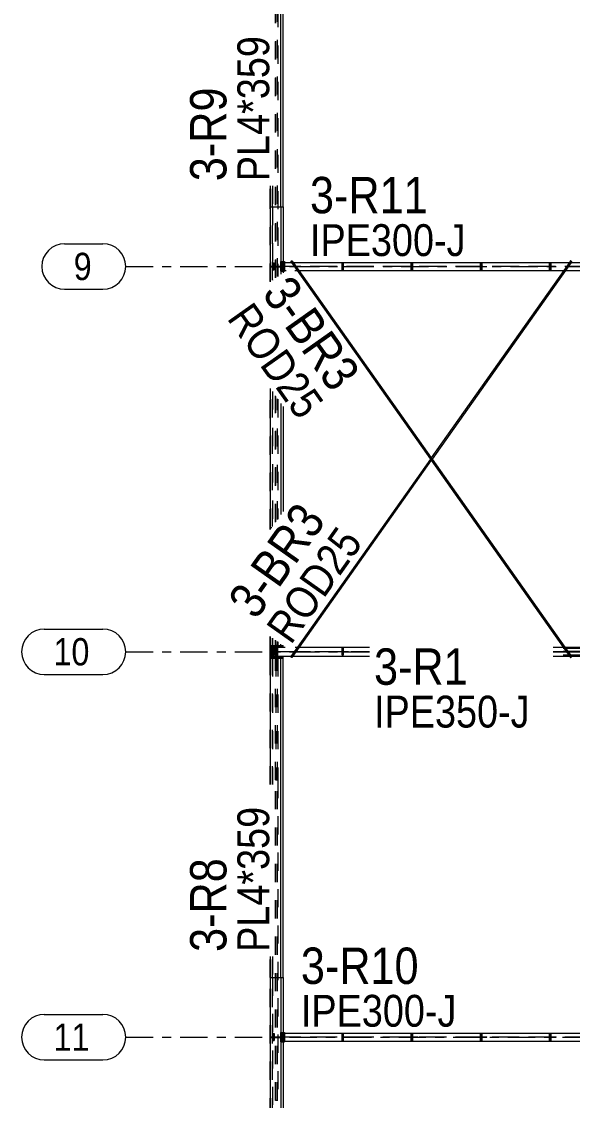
# Model space of a CAD drawing. Header units: millimetres. Extents: x -183 to 639, y -32 to 542.
# Drawn here: x -62.6 to -2.1, y 35.8 to 154.4 of the extents above; entities that cross this region are included whole.
import ezdxf

# ---------------------------------------------------------------- set-up
doc = ezdxf.new("R2010")
doc.units = ezdxf.units.MM
for name, pattern in [('XKITLINE00', [0]), ('XKITLINE02', [4, 2, -2]), ('XKITLINE03', [6, 3, -1, 1, -1])]:
    doc.linetypes.add(name, pattern=pattern)
for name, color, linetype, lineweight in [('Part', 2, 'Continuous', 0), ('PartMark', 7, 'Continuous', 0), ('S-grid', 1, 'Continuous', 0)]:
    doc.layers.add(name, color=color, linetype=linetype, lineweight=lineweight)
doc.styles.add('ARIAL', font='ARIAL.TTF')

# ---------------------------------------------------------------- blocks, each defined once
blk = doc.blocks.new('*A69')
at = {"layer": 'S-grid', "color": 1, "linetype": 'XKITLINE03', "lineweight": 0}
for p, q in [((-51.18, 127.5), (-32.92, 127.5)), ((-32.92, 127.5), (-32.9, 127.5)), ((-32.9, 127.5), (84.79, 127.5))]:
    blk.add_line(p, q, dxfattribs=at)
at = {"layer": 'S-grid', "color": 3, "style": 'ARIAL', "width": 0.85}
blk.add_text('9', height=3, dxfattribs=at).set_placement((-56.9, 126))
blk = doc.blocks.new('*A70')
at = {"layer": 'S-grid', "color": 1, "linetype": 'XKITLINE03', "lineweight": 0}
for p, q in [((-51.18, 85.15), (-32.92, 85.15)), ((-32.92, 85.15), (-32.9, 85.15)), ((-32.9, 85.15), (-24.39, 85.15)), ((-4.19, 85.15), (84.79, 85.15))]:
    blk.add_line(p, q, dxfattribs=at)
at = {"layer": 'S-grid', "color": 3, "style": 'ARIAL', "width": 0.85}
blk.add_text('10', height=3, dxfattribs=at).set_placement((-59.13, 83.65))
blk = doc.blocks.new('*A71')
at = {"layer": 'S-grid', "color": 1, "linetype": 'XKITLINE03', "lineweight": 0}
blk.add_line((-51.18, 42.79), (84.79, 42.79), dxfattribs=at)
at = {"layer": 'S-grid', "color": 3, "style": 'ARIAL', "width": 0.85}
blk.add_text('11', height=3, dxfattribs=at).set_placement((-59.13, 41.29))
blk = doc.blocks.new('*A73')
at = {"layer": 'Part', "color": 2, "linetype": 'XKITLINE00', "lineweight": 0}
for p, q in [((-33.01, 128.05), (-32.98, 128.08)), ((-32.98, 128.08), (-32.95, 128.1)), ((-32.95, 128.1), (-32.92, 128.11)), ((-32.92, 128.11), (-32.91, 128.12)), ((-32.91, 128.12), (-32.79, 127.94)), ((-33.03, 128.04), (-33.01, 128.05)), ((-33.03, 128.03), (-33.03, 128.04)), ((-33.03, 128.03), (-32.97, 127.94)), ((-32.34, 127.06), (-17.69, 106.32)), ((-32.16, 127.06), (-17.6, 106.45)), ((-17.6, 106.2), (-3.09, 85.66)), ((-17.51, 106.32), (-2.91, 85.66)), ((-2.36, 84.63), (-2.29, 84.53)), ((-2.28, 84.53), (-2.29, 84.53)), ((-2.29, 84.53), (-2.27, 84.53)), ((-2.26, 84.55), (-2.28, 84.53)), ((-2.27, 84.53), (-2.25, 84.55)), ((-2.23, 84.57), (-2.26, 84.55)), ((-2.25, 84.55), (-2.22, 84.57)), ((-2.2, 84.59), (-2.23, 84.57)), ((-2.22, 84.57), (-2.19, 84.59)), ((-2.18, 84.61), (-2.2, 84.59)), ((-2.19, 84.59), (-2.17, 84.61)), ((-2.18, 84.63), (-2.17, 84.61)), ((-2.17, 84.61), (-2.18, 84.61)), ((-2.17, 84.61), (-2.17, 84.61))]:
    blk.add_line(p, q, dxfattribs=at)
at = {"layer": 'Part', "color": 7, "linetype": 'XKITLINE02', "lineweight": 0}
for p, q in [((-32.96, 128.08), (-33, 128.05)), ((-32.94, 128.1), (-32.96, 128.08)), ((-32.92, 128.11), (-32.94, 128.1)), ((-32.91, 128.12), (-32.92, 128.11)), ((-33.02, 128.04), (-33.03, 128.03)), ((-33, 128.05), (-33.02, 128.04)), ((-32.97, 127.94), (-32.34, 127.06)), ((-32.79, 127.94), (-32.16, 127.06)), ((-17.69, 106.32), (-17.6, 106.2)), ((-17.6, 106.45), (-17.51, 106.32)), ((-3.09, 85.66), (-2.36, 84.63)), ((-2.91, 85.66), (-2.18, 84.63))]:
    blk.add_line(p, q, dxfattribs=at)
blk = doc.blocks.new('*A74')
at = {"layer": 'Part', "color": 2, "linetype": 'XKITLINE00', "lineweight": 0}
for p, q in [((-2.29, 128.12), (-2.41, 127.94)), ((-2.27, 128.11), (-2.29, 128.12)), ((-2.29, 128.12), (-2.28, 128.11)), ((-2.28, 128.11), (-2.26, 128.1)), ((-2.25, 128.1), (-2.27, 128.11)), ((-2.26, 128.1), (-2.23, 128.08)), ((-2.22, 128.08), (-2.25, 128.1)), ((-2.23, 128.08), (-2.2, 128.05)), ((-2.19, 128.05), (-2.22, 128.08)), ((-3.03, 127.06), (-17.6, 106.45)), ((-2.85, 127.06), (-17.51, 106.32)), ((-2.17, 128.03), (-2.23, 127.94)), ((-2.2, 128.05), (-2.18, 128.04)), ((-2.17, 128.04), (-2.19, 128.05)), ((-2.18, 128.04), (-2.17, 128.03)), ((-2.17, 128.03), (-2.17, 128.04)), ((-17.69, 106.32), (-32.29, 85.66)), ((-17.6, 106.2), (-32.11, 85.66)), ((-33.02, 84.63), (-33.03, 84.61)), ((-33.01, 84.59), (-33.03, 84.61)), ((-33.03, 84.61), (-33.03, 84.61)), ((-32.98, 84.57), (-33.01, 84.59)), ((-32.95, 84.55), (-32.98, 84.57)), ((-32.92, 84.53), (-32.95, 84.55)), ((-32.91, 84.53), (-32.92, 84.53)), ((-32.84, 84.63), (-32.91, 84.53))]:
    blk.add_line(p, q, dxfattribs=at)
at = {"layer": 'Part', "color": 7, "linetype": 'XKITLINE02', "lineweight": 0}
for p, q in [((-2.41, 127.94), (-3.03, 127.06)), ((-2.23, 127.94), (-2.85, 127.06)), ((-17.6, 106.45), (-17.69, 106.32)), ((-17.51, 106.32), (-17.6, 106.2)), ((-32.29, 85.66), (-33.02, 84.63)), ((-32.11, 85.66), (-32.84, 84.63)), ((-33.03, 84.61), (-33.02, 84.61)), ((-33.02, 84.61), (-33, 84.59)), ((-33, 84.59), (-32.96, 84.57)), ((-32.96, 84.57), (-32.94, 84.55)), ((-32.94, 84.55), (-32.92, 84.53)), ((-32.92, 84.53), (-32.91, 84.53))]:
    blk.add_line(p, q, dxfattribs=at)
blk = doc.blocks.new('*A75')
at = {"layer": 'Part', "color": 2, "linetype": 'XKITLINE00', "lineweight": 0}
for p, q in [((-35.29, 134.04), (-34.12, 134.04)), ((-35.29, 134.04), (-35.29, 125.82)), ((-34.12, 134.04), (-34.12, 128.03)), ((-34.12, 134.04), (-34.12, 128.03)), ((-34.12, 126.97), (-34.12, 126.65)), ((-34.12, 126.97), (-34.12, 126.65)), ((-35.29, 114.08), (-35.29, 98.81)), ((-34.12, 112.42), (-34.12, 100.23)), ((-34.12, 112.41), (-34.12, 100.23)), ((-35.29, 98.81), (-35.12, 98.81))]:
    blk.add_line(p, q, dxfattribs=at)
at = {"layer": 'Part', "color": 7, "linetype": 'XKITLINE02', "lineweight": 0}
for p, q in [((-35.29, 134.04), (-35.29, 134.04)), ((-35.29, 125.83), (-35.29, 134.04)), ((-34.12, 128.03), (-34.12, 126.97)), ((-34.12, 128.03), (-34.12, 126.97)), ((-35.29, 98.81), (-35.29, 114.07)), ((-35.29, 98.81), (-35.29, 98.81))]:
    blk.add_line(p, q, dxfattribs=at)
blk = doc.blocks.new('*A76')
at = {"layer": 'Part', "color": 7, "linetype": 'XKITLINE02', "lineweight": 0}
for p, q in [((-35.06, 134.04), (-35.06, 134.04)), ((-35.06, 134.04), (-34.12, 134.04)), ((-35.06, 125.99), (-35.06, 134.04)), ((-35.06, 134.04), (-35.06, 125.98)), ((-33.89, 134.04), (-33.89, 134.04)), ((-33.89, 128.03), (-33.89, 126.97)), ((-33.89, 128.03), (-33.89, 126.97)), ((-35.06, 113.76), (-35.06, 98.89)), ((-35.06, 98.9), (-35.06, 113.75))]:
    blk.add_line(p, q, dxfattribs=at)
at = {"layer": 'Part', "color": 2, "linetype": 'XKITLINE00', "lineweight": 0}
for p, q in [((-34.12, 134.04), (-33.89, 134.04)), ((-33.89, 134.04), (-33.89, 128.03)), ((-33.89, 134.04), (-33.89, 128.03)), ((-33.89, 126.97), (-33.89, 126.81)), ((-33.89, 126.97), (-33.89, 126.81)), ((-33.89, 112.1), (-33.89, 100.55)), ((-33.89, 112.09), (-33.89, 100.55))]:
    blk.add_line(p, q, dxfattribs=at)
blk = doc.blocks.new('*A77')
at = {"layer": 'Part', "color": 7, "linetype": 'XKITLINE02', "lineweight": 0}
for p, q in [((-34.71, 99.39), (-34.71, 113.26)), ((-34.69, 99.42), (-34.69, 113.22)), ((-34.49, 99.7), (-34.49, 112.94)), ((-34.47, 112.91), (-34.47, 99.74)), ((-34.71, 85.85), (-34.71, 86.41)), ((-34.47, 85.85), (-34.71, 85.85)), ((-34.69, 85.85), (-34.69, 86.4)), ((-34.49, 85.85), (-34.49, 86.26)), ((-34.47, 86.24), (-34.47, 85.85))]:
    blk.add_line(p, q, dxfattribs=at)
blk = doc.blocks.new('*A133')
at = {"layer": 'S-grid', "color": 1, "linetype": 'XKITLINE00', "lineweight": 0}
for p, q in [((-60.13, 45.29), (-53.68, 45.29)), ((-60.13, 40.29), (-53.68, 40.29))]:
    blk.add_line(p, q, dxfattribs=at)
for centre, start, end in [((-60.13, 42.79), 90, 270), ((-53.68, 42.79), 270, 90)]:
    blk.add_arc(centre, 2.5, start, end, dxfattribs=at)
blk = doc.blocks.new('*A134')
at = {"layer": 'Part', "color": 2, "linetype": 'XKITLINE00', "lineweight": 0}
for p, q in [((-35.29, 49.34), (-34.12, 49.34)), ((-35.29, 49.34), (-35.29, 14.1)), ((-34.12, 49.34), (-34.12, 43.32)), ((-34.12, 49.34), (-34.12, 43.32)), ((-34.12, 42.26), (-34.12, 14.1)), ((-34.12, 42.26), (-34.12, 14.1)), ((-35.29, 14.1), (-34.12, 14.1))]:
    blk.add_line(p, q, dxfattribs=at)
at = {"layer": 'Part', "color": 7, "linetype": 'XKITLINE02', "lineweight": 0}
for p, q in [((-35.29, 49.34), (-35.29, 49.34)), ((-35.29, 14.1), (-35.29, 49.34)), ((-34.12, 43.32), (-34.12, 42.26)), ((-34.12, 43.32), (-34.12, 42.26)), ((-35.29, 14.1), (-35.29, 14.1))]:
    blk.add_line(p, q, dxfattribs=at)
blk = doc.blocks.new('*A135')
at = {"layer": 'Part', "color": 7, "linetype": 'XKITLINE02', "lineweight": 0}
for p, q in [((-35.06, 49.34), (-35.06, 49.34)), ((-35.06, 49.34), (-34.12, 49.34)), ((-35.06, 14.1), (-35.06, 49.34)), ((-35.06, 49.34), (-35.06, 14.1)), ((-33.89, 49.34), (-33.89, 49.34)), ((-33.89, 43.32), (-33.89, 42.26)), ((-33.89, 43.32), (-33.89, 42.26)), ((-35.06, 14.1), (-35.06, 14.1)), ((-35.06, 14.1), (-34.12, 14.1)), ((-33.89, 14.1), (-33.89, 14.1))]:
    blk.add_line(p, q, dxfattribs=at)
at = {"layer": 'Part', "color": 2, "linetype": 'XKITLINE00', "lineweight": 0}
for p, q in [((-34.12, 49.34), (-33.89, 49.34)), ((-33.89, 49.34), (-33.89, 43.32)), ((-33.89, 49.34), (-33.89, 43.32)), ((-33.89, 42.26), (-33.89, 14.1)), ((-33.89, 42.26), (-33.89, 14.1)), ((-34.12, 14.1), (-33.89, 14.1))]:
    blk.add_line(p, q, dxfattribs=at)
blk = doc.blocks.new('*A136')
at = {"layer": 'Part', "color": 7, "linetype": 'XKITLINE02', "lineweight": 0}
for p, q in [((-34.71, 71.07), (-34.47, 71.07)), ((-34.71, 35.84), (-34.71, 71.07)), ((-34.69, 35.84), (-34.69, 71.07)), ((-34.49, 35.84), (-34.49, 71.07)), ((-34.47, 71.07), (-34.47, 35.84)), ((-34.47, 35.84), (-34.71, 35.84))]:
    blk.add_line(p, q, dxfattribs=at)
blk = doc.blocks.new('*A234')
at = {"layer": 'Part', "color": 2, "linetype": 'XKITLINE00', "lineweight": 0}
for p, q in [((-33.93, 42.35), (-33.93, 43.24)), ((-33.93, 43.24), (-0.92, 43.24)), ((-33.93, 42.35), (-0.92, 42.35))]:
    blk.add_line(p, q, dxfattribs=at)
at = {"layer": 'Part', "color": 7, "linetype": 'XKITLINE02', "lineweight": 0}
for p, q in [((-33.93, 43.24), (-33.93, 43.24)), ((-33.93, 43.24), (-33.93, 42.81)), ((-33.93, 42.81), (-0.92, 42.81)), ((-0.92, 42.78), (-33.93, 42.78)), ((-33.93, 42.78), (-33.93, 42.35)), ((-33.75, 43.24), (-33.75, 42.35)), ((-33.75, 42.81), (-33.75, 43.24)), ((-33.75, 43.24), (-33.75, 43.24)), ((-33.75, 42.35), (-33.75, 42.78)), ((-0.92, 42.35), (-0.92, 43.24)), ((-33.93, 42.35), (-33.93, 42.35)), ((-33.75, 42.35), (-33.75, 42.35))]:
    blk.add_line(p, q, dxfattribs=at)
blk = doc.blocks.new('*A238')
at = {"layer": 'Part', "color": 2, "linetype": 'XKITLINE00', "lineweight": 0}
for p, q in [((-19.81, 42.41), (-19.81, 43.18)), ((-19.81, 43.18), (-19.67, 43.18)), ((-19.78, 42.41), (-19.78, 43.18)), ((-19.67, 43.18), (-19.67, 42.81)), ((-19.67, 42.78), (-19.67, 42.41)), ((-19.81, 42.41), (-19.67, 42.41))]:
    blk.add_line(p, q, dxfattribs=at)
at = {"layer": 'Part', "color": 7, "linetype": 'XKITLINE02', "lineweight": 0}
for p, q in [((-19.7, 42.41), (-19.7, 43.18)), ((-19.67, 42.81), (-19.67, 42.78))]:
    blk.add_line(p, q, dxfattribs=at)
blk = doc.blocks.new('*A239')
at = {"layer": 'Part', "color": 2, "linetype": 'XKITLINE00', "lineweight": 0}
for p, q in [((-19.73, 42.78), (-19.73, 42.81)), ((-19.73, 42.81), (-19.08, 42.81)), ((-19.73, 42.78), (-19.08, 42.78)), ((-19.08, 42.78), (-19.08, 42.81))]:
    blk.add_line(p, q, dxfattribs=at)
at = {"layer": 'Part', "color": 7, "linetype": 'XKITLINE02', "lineweight": 0}
blk.add_line((-19.67, 42.78), (-19.67, 42.81), dxfattribs=at)
blk = doc.blocks.new('*A242')
at = {"layer": 'Part', "color": 2, "linetype": 'XKITLINE00', "lineweight": 0}
for p, q in [((-4.6, 42.41), (-4.6, 43.18)), ((-4.6, 43.18), (-4.46, 43.18)), ((-4.57, 42.41), (-4.57, 43.18)), ((-4.46, 43.18), (-4.46, 42.81)), ((-4.46, 42.78), (-4.46, 42.41)), ((-4.6, 42.41), (-4.46, 42.41))]:
    blk.add_line(p, q, dxfattribs=at)
at = {"layer": 'Part', "color": 7, "linetype": 'XKITLINE02', "lineweight": 0}
for p, q in [((-4.49, 42.41), (-4.49, 43.18)), ((-4.46, 42.81), (-4.46, 42.78))]:
    blk.add_line(p, q, dxfattribs=at)
blk = doc.blocks.new('*A243')
at = {"layer": 'Part', "color": 2, "linetype": 'XKITLINE00', "lineweight": 0}
for p, q in [((-4.52, 42.78), (-4.52, 42.81)), ((-4.52, 42.81), (-3.87, 42.81)), ((-4.52, 42.78), (-3.87, 42.78)), ((-3.87, 42.78), (-3.87, 42.81))]:
    blk.add_line(p, q, dxfattribs=at)
at = {"layer": 'Part', "color": 7, "linetype": 'XKITLINE02', "lineweight": 0}
blk.add_line((-4.46, 42.78), (-4.46, 42.81), dxfattribs=at)
blk = doc.blocks.new('*A244')
at = {"layer": 'Part', "color": 2, "linetype": 'XKITLINE00', "lineweight": 0}
for p, q in [((-12.2, 42.41), (-12.2, 43.18)), ((-12.2, 43.18), (-12.06, 43.18)), ((-12.17, 42.41), (-12.17, 43.18)), ((-12.06, 43.18), (-12.06, 42.81)), ((-12.06, 42.78), (-12.06, 42.41)), ((-12.2, 42.41), (-12.06, 42.41))]:
    blk.add_line(p, q, dxfattribs=at)
at = {"layer": 'Part', "color": 7, "linetype": 'XKITLINE02', "lineweight": 0}
for p, q in [((-12.09, 42.41), (-12.09, 43.18)), ((-12.06, 42.81), (-12.06, 42.78))]:
    blk.add_line(p, q, dxfattribs=at)
blk = doc.blocks.new('*A245')
at = {"layer": 'Part', "color": 2, "linetype": 'XKITLINE00', "lineweight": 0}
for p, q in [((-12.12, 42.78), (-12.12, 42.81)), ((-12.12, 42.81), (-11.48, 42.81)), ((-12.12, 42.78), (-11.48, 42.78)), ((-11.48, 42.78), (-11.48, 42.81))]:
    blk.add_line(p, q, dxfattribs=at)
at = {"layer": 'Part', "color": 7, "linetype": 'XKITLINE02', "lineweight": 0}
blk.add_line((-12.06, 42.78), (-12.06, 42.81), dxfattribs=at)
blk = doc.blocks.new('*A246')
at = {"layer": 'Part', "color": 2, "linetype": 'XKITLINE00', "lineweight": 0}
for p, q in [((-35.29, 84.63), (-35.29, 85.66)), ((-35.29, 85.66), (-33.65, 85.66)), ((-32.54, 85.66), (-24.39, 85.66)), ((-4.19, 85.66), (-1.13, 85.66)), ((-24.39, 84.63), (-35.29, 84.63)), ((-1.13, 84.63), (-4.19, 84.63))]:
    blk.add_line(p, q, dxfattribs=at)
at = {"layer": 'Part', "color": 7, "linetype": 'XKITLINE02', "lineweight": 0}
for p, q in [((-35.28, 85.66), (-35.28, 85.17)), ((-35.08, 85.17), (-35.08, 85.66)), ((-35.07, 84.63), (-35.07, 85.66)), ((-1.13, 84.63), (-1.13, 85.66)), ((-35.28, 85.17), (-32.95, 85.17)), ((-24.39, 85.13), (-35.28, 85.13)), ((-35.28, 85.13), (-35.28, 84.63)), ((-35.08, 84.63), (-35.08, 85.13)), ((-32.89, 85.17), (-24.39, 85.17)), ((-4.19, 85.17), (-1.13, 85.17)), ((-1.13, 85.13), (-4.19, 85.13))]:
    blk.add_line(p, q, dxfattribs=at)
blk = doc.blocks.new('*A247')
at = {"layer": 'Part', "color": 7, "linetype": 'XKITLINE02', "lineweight": 0}
for p, q in [((-1.11, 85.51), (-4.19, 85.51)), ((-1.11, 85.51), (-1.11, 84.78)), ((-1.11, 85.17), (-4.19, 85.17)), ((-4.19, 85.13), (-1.11, 85.13)), ((-1.11, 84.78), (-4.19, 84.78))]:
    blk.add_line(p, q, dxfattribs=at)
blk = doc.blocks.new('*A248')
at = {"layer": 'Part', "color": 2, "linetype": 'XKITLINE00', "lineweight": 0}
for p, q in [((-35.29, 84.44), (-34.12, 84.44)), ((-35.29, 84.44), (-35.29, 70.57)), ((-34.12, 49.34), (-34.12, 84.44)), ((-34.12, 49.34), (-34.12, 84.44)), ((-35.29, 51.66), (-35.29, 49.34)), ((-35.29, 49.34), (-34.12, 49.34))]:
    blk.add_line(p, q, dxfattribs=at)
at = {"layer": 'Part', "color": 7, "linetype": 'XKITLINE02', "lineweight": 0}
for p, q in [((-35.29, 84.44), (-35.29, 84.44)), ((-35.29, 70.57), (-35.29, 84.44)), ((-35.29, 49.34), (-35.29, 51.66)), ((-35.29, 49.34), (-35.29, 49.34))]:
    blk.add_line(p, q, dxfattribs=at)
blk = doc.blocks.new('*A249')
at = {"layer": 'Part', "color": 7, "linetype": 'XKITLINE02', "lineweight": 0}
for p, q in [((-35.06, 84.44), (-35.06, 84.44)), ((-35.06, 70.57), (-35.06, 84.44)), ((-35.06, 84.44), (-35.06, 70.57)), ((-35.06, 84.44), (-33.89, 84.44)), ((-35.06, 49.34), (-35.06, 51.66)), ((-35.06, 51.66), (-35.06, 49.34)), ((-35.06, 49.34), (-35.06, 49.34)), ((-35.06, 49.34), (-34.12, 49.34)), ((-33.89, 49.34), (-33.89, 49.34))]:
    blk.add_line(p, q, dxfattribs=at)
at = {"layer": 'Part', "color": 2, "linetype": 'XKITLINE00', "lineweight": 0}
for p, q in [((-33.89, 84.44), (-33.89, 84.44)), ((-33.89, 49.34), (-33.89, 84.44)), ((-33.89, 49.34), (-33.89, 84.44)), ((-34.12, 49.34), (-33.89, 49.34))]:
    blk.add_line(p, q, dxfattribs=at)
blk = doc.blocks.new('*A250')
at = {"layer": 'Part', "color": 7, "linetype": 'XKITLINE02', "lineweight": 0}
for p, q in [((-34.71, 84.44), (-34.47, 84.44)), ((-34.71, 71.07), (-34.71, 84.44)), ((-34.69, 84.44), (-34.69, 71.07)), ((-34.49, 71.07), (-34.49, 84.44)), ((-34.47, 84.44), (-34.47, 71.07)), ((-34.47, 71.07), (-34.71, 71.07))]:
    blk.add_line(p, q, dxfattribs=at)
blk = doc.blocks.new('*A251')
at = {"layer": 'Part', "color": 2, "linetype": 'XKITLINE00', "lineweight": 0}
for p, q in [((-35.29, 84.54), (-35.29, 84.63)), ((-35.29, 84.54), (-33.9, 84.54)), ((-34.12, 84.54), (-34.12, 84.63)), ((-33.9, 84.63), (-33.9, 84.54))]:
    blk.add_line(p, q, dxfattribs=at)
at = {"layer": 'Part', "color": 7, "linetype": 'XKITLINE02', "lineweight": 0}
for p, q in [((-35.29, 84.63), (-33.9, 84.63)), ((-35.07, 84.54), (-35.07, 84.63))]:
    blk.add_line(p, q, dxfattribs=at)
blk = doc.blocks.new('*A252')
at = {"layer": 'Part', "color": 2, "linetype": 'XKITLINE00', "lineweight": 0}
for p, q in [((-35.29, 84.44), (-35.29, 84.53)), ((-33.88, 84.53), (-35.29, 84.53)), ((-34.12, 84.53), (-34.12, 84.44)), ((-34.12, 84.44), (-33.88, 84.44)), ((-33.88, 84.44), (-33.88, 84.53))]:
    blk.add_line(p, q, dxfattribs=at)
at = {"layer": 'Part', "color": 7, "linetype": 'XKITLINE02', "lineweight": 0}
for p, q in [((-34.12, 84.44), (-35.29, 84.44)), ((-35.05, 84.44), (-35.05, 84.53)), ((-34.12, 84.44), (-34.12, 84.44))]:
    blk.add_line(p, q, dxfattribs=at)
blk = doc.blocks.new('*A253')
at = {"layer": 'Part', "color": 2, "linetype": 'XKITLINE00', "lineweight": 0}
for p, q in [((-35.29, 85.66), (-35.29, 85.75)), ((-35.29, 85.75), (-33.9, 85.75)), ((-34.12, 85.66), (-34.12, 85.75)), ((-33.9, 85.75), (-33.9, 85.66))]:
    blk.add_line(p, q, dxfattribs=at)
at = {"layer": 'Part', "color": 7, "linetype": 'XKITLINE02', "lineweight": 0}
for p, q in [((-33.9, 85.66), (-35.29, 85.66)), ((-35.07, 85.66), (-35.07, 85.75))]:
    blk.add_line(p, q, dxfattribs=at)
blk = doc.blocks.new('*A254')
at = {"layer": 'Part', "color": 2, "linetype": 'XKITLINE00', "lineweight": 0}
for p, q in [((-35.29, 85.76), (-35.29, 85.85)), ((-35.29, 85.76), (-33.88, 85.76)), ((-34.12, 85.85), (-33.91, 85.85)), ((-34.12, 85.76), (-34.12, 85.85)), ((-33.91, 85.85), (-33.88, 85.85)), ((-33.88, 85.83), (-33.88, 85.85)), ((-33.88, 85.76), (-33.88, 85.83))]:
    blk.add_line(p, q, dxfattribs=at)
at = {"layer": 'Part', "color": 7, "linetype": 'XKITLINE02', "lineweight": 0}
for p, q in [((-35.29, 85.85), (-34.12, 85.85)), ((-35.05, 85.76), (-35.05, 85.85)), ((-34.12, 85.85), (-34.12, 85.85))]:
    blk.add_line(p, q, dxfattribs=at)
blk = doc.blocks.new('*A255')
at = {"layer": 'Part', "color": 7, "linetype": 'XKITLINE02', "lineweight": 0}
for p, q in [((-34.47, 85.66), (-34.72, 85.66)), ((-34.72, 85.26), (-34.72, 85.66)), ((-34.68, 85.66), (-34.68, 85.26)), ((-34.52, 85.26), (-34.52, 85.66)), ((-34.47, 85.26), (-34.47, 85.66)), ((-34.68, 85.26), (-34.72, 85.26)), ((-34.72, 85.26), (-34.71, 85.17)), ((-34.71, 85.17), (-34.48, 85.17)), ((-34.68, 85.26), (-34.67, 85.17)), ((-34.52, 85.26), (-34.53, 85.17)), ((-34.47, 85.26), (-34.52, 85.26)), ((-34.48, 85.17), (-34.47, 85.26))]:
    blk.add_line(p, q, dxfattribs=at)
blk = doc.blocks.new('*A256')
at = {"layer": 'Part', "color": 7, "linetype": 'XKITLINE02', "lineweight": 0}
for p, q in [((-34.72, 85.04), (-34.71, 85.13)), ((-34.72, 84.63), (-34.72, 85.04)), ((-34.72, 85.04), (-34.68, 85.04)), ((-34.47, 84.63), (-34.72, 84.63)), ((-34.71, 85.13), (-34.48, 85.13)), ((-34.67, 85.13), (-34.68, 85.04)), ((-34.68, 85.04), (-34.68, 84.63)), ((-34.53, 85.13), (-34.52, 85.04)), ((-34.52, 85.04), (-34.52, 84.63)), ((-34.52, 85.04), (-34.47, 85.04)), ((-34.47, 85.04), (-34.48, 85.13)), ((-34.47, 84.63), (-34.47, 85.04))]:
    blk.add_line(p, q, dxfattribs=at)
blk = doc.blocks.new('*A257')
at = {"layer": 'Part', "color": 2, "linetype": 'XKITLINE00', "lineweight": 0}
for p, q in [((-27.41, 84.76), (-27.41, 85.53)), ((-27.41, 85.53), (-27.27, 85.53)), ((-27.38, 84.76), (-27.38, 85.53)), ((-27.27, 85.53), (-27.27, 85.16)), ((-27.41, 84.76), (-27.27, 84.76)), ((-27.27, 85.13), (-27.27, 84.76))]:
    blk.add_line(p, q, dxfattribs=at)
at = {"layer": 'Part', "color": 7, "linetype": 'XKITLINE02', "lineweight": 0}
for p, q in [((-27.3, 84.76), (-27.3, 85.53)), ((-27.27, 85.16), (-27.27, 85.13))]:
    blk.add_line(p, q, dxfattribs=at)
blk = doc.blocks.new('*A258')
at = {"layer": 'Part', "color": 2, "linetype": 'XKITLINE00', "lineweight": 0}
for p, q in [((-27.33, 85.13), (-27.33, 85.16)), ((-27.33, 85.16), (-26.69, 85.16)), ((-27.33, 85.13), (-26.69, 85.13)), ((-26.69, 85.13), (-26.69, 85.16))]:
    blk.add_line(p, q, dxfattribs=at)
at = {"layer": 'Part', "color": 7, "linetype": 'XKITLINE02', "lineweight": 0}
blk.add_line((-27.27, 85.13), (-27.27, 85.16), dxfattribs=at)
blk = doc.blocks.new('*A259')
at = {"layer": 'Part', "color": 2, "linetype": 'XKITLINE00', "lineweight": 0}
for p, q in [((-35.02, 84.76), (-35.02, 85.53)), ((-35.02, 85.53), (-34.88, 85.53)), ((-34.99, 84.76), (-34.99, 85.53)), ((-34.88, 85.53), (-34.88, 85.16)), ((-35.02, 84.76), (-34.88, 84.76)), ((-34.88, 85.13), (-34.88, 84.76))]:
    blk.add_line(p, q, dxfattribs=at)
at = {"layer": 'Part', "color": 7, "linetype": 'XKITLINE02', "lineweight": 0}
for p, q in [((-34.91, 84.76), (-34.91, 85.53)), ((-34.88, 85.16), (-34.88, 85.13))]:
    blk.add_line(p, q, dxfattribs=at)
blk = doc.blocks.new('*A260')
at = {"layer": 'Part', "color": 2, "linetype": 'XKITLINE00', "lineweight": 0}
for p, q in [((-34.94, 85.13), (-34.94, 85.16)), ((-34.94, 85.16), (-34.29, 85.16)), ((-34.94, 85.13), (-34.29, 85.13)), ((-34.29, 85.13), (-34.29, 85.16))]:
    blk.add_line(p, q, dxfattribs=at)
at = {"layer": 'Part', "color": 7, "linetype": 'XKITLINE02', "lineweight": 0}
blk.add_line((-34.88, 85.13), (-34.88, 85.16), dxfattribs=at)
blk = doc.blocks.new('*A275')
at = {"layer": 'Part', "color": 2, "linetype": 'XKITLINE00', "lineweight": 0}
for p, q in [((-4.19, 85.16), (-3.87, 85.16)), ((-4.19, 85.13), (-3.87, 85.13)), ((-3.87, 85.13), (-3.87, 85.16))]:
    blk.add_line(p, q, dxfattribs=at)
blk = doc.blocks.new('*A278')
at = {"layer": 'Part', "color": 7, "linetype": 'XKITLINE02', "lineweight": 0}
for p, q in [((-35.06, 85.85), (-35.06, 86.66)), ((-35.06, 86.66), (-35.06, 85.85)), ((-35.06, 85.85), (-35.06, 85.85)), ((-35.06, 85.85), (-33.91, 85.85)), ((-33.91, 85.85), (-33.89, 85.85))]:
    blk.add_line(p, q, dxfattribs=at)
blk = doc.blocks.new('*A279')
at = {"layer": 'Part', "color": 2, "linetype": 'XKITLINE00', "lineweight": 0}
for p, q in [((-35.29, 98.81), (-35.12, 98.81)), ((-35.29, 98.81), (-35.29, 98.57)), ((-35.29, 86.82), (-35.29, 85.85)), ((-35.29, 85.85), (-34.12, 85.85)), ((-34.12, 85.85), (-34.12, 86)), ((-34.12, 85.85), (-34.12, 85.99))]:
    blk.add_line(p, q, dxfattribs=at)
at = {"layer": 'Part', "color": 7, "linetype": 'XKITLINE02', "lineweight": 0}
for p, q in [((-35.29, 98.81), (-35.29, 98.81)), ((-35.29, 98.58), (-35.29, 98.81)), ((-35.29, 85.85), (-35.29, 86.82)), ((-35.29, 85.85), (-35.29, 85.85))]:
    blk.add_line(p, q, dxfattribs=at)
blk = doc.blocks.new('*A285')
at = {"layer": 'Part', "color": 2, "linetype": 'XKITLINE00', "lineweight": 0}
for p, q in [((-34.13, 43.32), (-34.03, 43.32)), ((-34.13, 42.26), (-34.13, 43.32)), ((-34.04, 42.26), (-34.04, 43.32)), ((-34.13, 42.26), (-34.04, 42.26)), ((-34.03, 42.26), (-34.04, 42.26))]:
    blk.add_line(p, q, dxfattribs=at)
at = {"layer": 'Part', "color": 7, "linetype": 'XKITLINE02', "lineweight": 0}
for p, q in [((-34.03, 43.32), (-33.8, 43.32)), ((-33.88, 42.26), (-33.88, 43.32)), ((-33.8, 43.32), (-33.8, 42.26)), ((-34.03, 42.26), (-33.8, 42.26))]:
    blk.add_line(p, q, dxfattribs=at)
blk = doc.blocks.new('*A286')
at = {"layer": 'Part', "color": 7, "linetype": 'XKITLINE02', "lineweight": 0}
for p, q in [((-35.29, 42.82), (-34.5, 42.82)), ((-35.29, 42.76), (-35.29, 42.82)), ((-35.29, 42.76), (-34.5, 42.76)), ((-35.07, 42.76), (-35.07, 42.82)), ((-34.8, 42.82), (-34.8, 42.76)), ((-34.7, 42.82), (-34.7, 42.76)), ((-34.58, 42.76), (-34.58, 42.82)), ((-34.5, 42.82), (-34.5, 42.76))]:
    blk.add_line(p, q, dxfattribs=at)
blk = doc.blocks.new('*A287')
at = {"layer": 'Part', "color": 7, "linetype": 'XKITLINE02', "lineweight": 0}
for p, q in [((-34.68, 42.82), (-33.9, 42.82)), ((-34.68, 42.82), (-34.68, 42.76)), ((-34.68, 42.76), (-33.9, 42.76)), ((-34.6, 42.82), (-34.6, 42.76)), ((-34.48, 42.76), (-34.48, 42.82)), ((-34.38, 42.76), (-34.38, 42.82)), ((-34.12, 42.82), (-34.12, 42.76)), ((-33.9, 42.82), (-33.9, 42.76))]:
    blk.add_line(p, q, dxfattribs=at)
blk = doc.blocks.new('*A288')
at = {"layer": 'Part', "color": 2, "linetype": 'XKITLINE00', "lineweight": 0}
for p, q in [((-34.03, 43.32), (-33.74, 43.32)), ((-34.03, 42.26), (-34.03, 43.32)), ((-33.94, 43.32), (-33.94, 42.26)), ((-33.74, 43.32), (-33.74, 43.24)), ((-34.03, 42.26), (-33.94, 42.26)), ((-33.94, 42.26), (-33.74, 42.26)), ((-33.74, 42.35), (-33.74, 42.26))]:
    blk.add_line(p, q, dxfattribs=at)
at = {"layer": 'Part', "color": 7, "linetype": 'XKITLINE02', "lineweight": 0}
for p, q in [((-33.83, 42.26), (-33.83, 43.32)), ((-33.74, 43.24), (-33.74, 42.35))]:
    blk.add_line(p, q, dxfattribs=at)
blk = doc.blocks.new('*A289')
at = {"layer": 'Part', "color": 2, "linetype": 'XKITLINE00', "lineweight": 0}
for p, q in [((-35.02, 42.41), (-35.02, 43.18)), ((-35.02, 43.18), (-34.88, 43.18)), ((-34.99, 42.41), (-34.99, 43.18)), ((-34.88, 43.18), (-34.88, 42.81)), ((-34.88, 42.78), (-34.88, 42.41)), ((-35.02, 42.41), (-34.88, 42.41))]:
    blk.add_line(p, q, dxfattribs=at)
at = {"layer": 'Part', "color": 7, "linetype": 'XKITLINE02', "lineweight": 0}
for p, q in [((-34.91, 42.41), (-34.91, 43.18)), ((-34.88, 42.81), (-34.88, 42.78))]:
    blk.add_line(p, q, dxfattribs=at)
blk = doc.blocks.new('*A290')
at = {"layer": 'Part', "color": 2, "linetype": 'XKITLINE00', "lineweight": 0}
for p, q in [((-34.94, 42.78), (-34.94, 42.81)), ((-34.94, 42.81), (-34.29, 42.81)), ((-34.94, 42.78), (-34.29, 42.78)), ((-34.29, 42.78), (-34.29, 42.81))]:
    blk.add_line(p, q, dxfattribs=at)
at = {"layer": 'Part', "color": 7, "linetype": 'XKITLINE02', "lineweight": 0}
blk.add_line((-34.88, 42.78), (-34.88, 42.81), dxfattribs=at)
blk = doc.blocks.new('*A291')
at = {"layer": 'S-grid', "color": 1, "linetype": 'XKITLINE00', "lineweight": 0}
for p, q in [((-60.13, 87.65), (-53.68, 87.65)), ((-60.13, 82.65), (-53.68, 82.65))]:
    blk.add_line(p, q, dxfattribs=at)
for centre, start, end in [((-60.13, 85.15), 90, 270), ((-53.68, 85.15), 270, 90)]:
    blk.add_arc(centre, 2.5, start, end, dxfattribs=at)
blk = doc.blocks.new('*A293')
at = {"layer": 'Part', "color": 2, "linetype": 'XKITLINE00', "lineweight": 0}
for p, q in [((-27.41, 42.41), (-27.41, 43.18)), ((-27.41, 43.18), (-27.27, 43.18)), ((-27.38, 42.41), (-27.38, 43.18)), ((-27.27, 43.18), (-27.27, 42.81)), ((-27.27, 42.78), (-27.27, 42.41)), ((-27.41, 42.41), (-27.27, 42.41))]:
    blk.add_line(p, q, dxfattribs=at)
at = {"layer": 'Part', "color": 7, "linetype": 'XKITLINE02', "lineweight": 0}
for p, q in [((-27.3, 42.41), (-27.3, 43.18)), ((-27.27, 42.81), (-27.27, 42.78))]:
    blk.add_line(p, q, dxfattribs=at)
blk = doc.blocks.new('*A294')
at = {"layer": 'Part', "color": 2, "linetype": 'XKITLINE00', "lineweight": 0}
for p, q in [((-27.33, 42.78), (-27.33, 42.81)), ((-27.33, 42.81), (-26.69, 42.81)), ((-27.33, 42.78), (-26.69, 42.78)), ((-26.69, 42.78), (-26.69, 42.81))]:
    blk.add_line(p, q, dxfattribs=at)
at = {"layer": 'Part', "color": 7, "linetype": 'XKITLINE02', "lineweight": 0}
blk.add_line((-27.27, 42.78), (-27.27, 42.81), dxfattribs=at)
blk = doc.blocks.new('*A361')
at = {"layer": 'Part', "color": 2, "linetype": 'XKITLINE00', "lineweight": 0}
for p, q in [((-33.93, 127.06), (-33.93, 127.94)), ((-33.93, 127.94), (-0.92, 127.94)), ((-33.93, 127.06), (-33.54, 127.06)), ((-32.59, 127.06), (-0.92, 127.06))]:
    blk.add_line(p, q, dxfattribs=at)
at = {"layer": 'Part', "color": 7, "linetype": 'XKITLINE02', "lineweight": 0}
for p, q in [((-33.93, 127.94), (-33.93, 127.94)), ((-33.93, 127.94), (-33.93, 127.52)), ((-33.93, 127.52), (-0.92, 127.52)), ((-32.95, 127.48), (-33.93, 127.48)), ((-33.93, 127.48), (-33.93, 127.06)), ((-33.93, 127.06), (-33.93, 127.06)), ((-33.75, 127.94), (-33.75, 127.06)), ((-33.75, 127.52), (-33.75, 127.94)), ((-33.75, 127.94), (-33.75, 127.94)), ((-33.75, 127.06), (-33.75, 127.48)), ((-33.75, 127.06), (-33.75, 127.06)), ((-0.92, 127.48), (-32.89, 127.48)), ((-0.92, 127.06), (-0.92, 127.94))]:
    blk.add_line(p, q, dxfattribs=at)
blk = doc.blocks.new('*A362')
at = {"layer": 'Part', "color": 7, "linetype": 'XKITLINE02', "lineweight": 0}
for p, q in [((-34.68, 127.53), (-33.9, 127.53)), ((-34.68, 127.53), (-34.68, 127.47)), ((-34.68, 127.47), (-33.9, 127.47)), ((-34.6, 127.53), (-34.6, 127.47)), ((-34.48, 127.47), (-34.48, 127.53)), ((-34.38, 127.47), (-34.38, 127.53)), ((-34.12, 127.53), (-34.12, 127.47)), ((-33.9, 127.53), (-33.9, 127.47))]:
    blk.add_line(p, q, dxfattribs=at)
blk = doc.blocks.new('*A363')
at = {"layer": 'Part', "color": 2, "linetype": 'XKITLINE00', "lineweight": 0}
for p, q in [((-34.03, 128.03), (-33.74, 128.03)), ((-34.03, 126.97), (-34.03, 128.03)), ((-34.03, 126.97), (-33.94, 126.97)), ((-33.94, 128.03), (-33.94, 126.97)), ((-33.94, 126.97), (-33.74, 126.97)), ((-33.74, 128.03), (-33.74, 127.94)), ((-33.74, 127.06), (-33.74, 126.97))]:
    blk.add_line(p, q, dxfattribs=at)
at = {"layer": 'Part', "color": 7, "linetype": 'XKITLINE02', "lineweight": 0}
for p, q in [((-33.83, 126.97), (-33.83, 128.03)), ((-33.74, 127.94), (-33.74, 127.06))]:
    blk.add_line(p, q, dxfattribs=at)
blk = doc.blocks.new('*A364')
at = {"layer": 'Part', "color": 2, "linetype": 'XKITLINE00', "lineweight": 0}
for p, q in [((-27.41, 127.12), (-27.41, 127.88)), ((-27.41, 127.88), (-27.27, 127.88)), ((-27.41, 127.12), (-27.27, 127.12)), ((-27.38, 127.12), (-27.38, 127.88)), ((-27.27, 127.88), (-27.27, 127.51)), ((-27.27, 127.49), (-27.27, 127.12))]:
    blk.add_line(p, q, dxfattribs=at)
at = {"layer": 'Part', "color": 7, "linetype": 'XKITLINE02', "lineweight": 0}
for p, q in [((-27.3, 127.12), (-27.3, 127.88)), ((-27.27, 127.51), (-27.27, 127.49))]:
    blk.add_line(p, q, dxfattribs=at)
blk = doc.blocks.new('*A365')
at = {"layer": 'Part', "color": 2, "linetype": 'XKITLINE00', "lineweight": 0}
for p, q in [((-27.33, 127.49), (-27.33, 127.51)), ((-27.33, 127.51), (-26.69, 127.51)), ((-27.33, 127.49), (-26.69, 127.49)), ((-26.69, 127.49), (-26.69, 127.51))]:
    blk.add_line(p, q, dxfattribs=at)
at = {"layer": 'Part', "color": 7, "linetype": 'XKITLINE02', "lineweight": 0}
blk.add_line((-27.27, 127.49), (-27.27, 127.51), dxfattribs=at)
blk = doc.blocks.new('*A366')
at = {"layer": 'Part', "color": 2, "linetype": 'XKITLINE00', "lineweight": 0}
for p, q in [((-35.02, 127.12), (-35.02, 127.88)), ((-35.02, 127.88), (-34.88, 127.88)), ((-35.02, 127.12), (-34.88, 127.12)), ((-34.99, 127.12), (-34.99, 127.88)), ((-34.88, 127.88), (-34.88, 127.51)), ((-34.88, 127.49), (-34.88, 127.12))]:
    blk.add_line(p, q, dxfattribs=at)
at = {"layer": 'Part', "color": 7, "linetype": 'XKITLINE02', "lineweight": 0}
for p, q in [((-34.91, 127.12), (-34.91, 127.88)), ((-34.88, 127.51), (-34.88, 127.49))]:
    blk.add_line(p, q, dxfattribs=at)
blk = doc.blocks.new('*A367')
at = {"layer": 'Part', "color": 2, "linetype": 'XKITLINE00', "lineweight": 0}
for p, q in [((-34.94, 127.49), (-34.94, 127.51)), ((-34.94, 127.51), (-34.29, 127.51)), ((-34.94, 127.49), (-34.29, 127.49)), ((-34.29, 127.49), (-34.29, 127.51))]:
    blk.add_line(p, q, dxfattribs=at)
at = {"layer": 'Part', "color": 7, "linetype": 'XKITLINE02', "lineweight": 0}
blk.add_line((-34.88, 127.49), (-34.88, 127.51), dxfattribs=at)
blk = doc.blocks.new('*A371')
at = {"layer": 'Part', "color": 2, "linetype": 'XKITLINE00', "lineweight": 0}
for p, q in [((-19.81, 127.12), (-19.81, 127.88)), ((-19.81, 127.88), (-19.67, 127.88)), ((-19.81, 127.12), (-19.67, 127.12)), ((-19.78, 127.12), (-19.78, 127.88)), ((-19.67, 127.88), (-19.67, 127.51)), ((-19.67, 127.49), (-19.67, 127.12))]:
    blk.add_line(p, q, dxfattribs=at)
at = {"layer": 'Part', "color": 7, "linetype": 'XKITLINE02', "lineweight": 0}
for p, q in [((-19.7, 127.12), (-19.7, 127.88)), ((-19.67, 127.51), (-19.67, 127.49))]:
    blk.add_line(p, q, dxfattribs=at)
blk = doc.blocks.new('*A372')
at = {"layer": 'Part', "color": 2, "linetype": 'XKITLINE00', "lineweight": 0}
for p, q in [((-19.73, 127.49), (-19.73, 127.51)), ((-19.73, 127.51), (-19.08, 127.51)), ((-19.73, 127.49), (-19.08, 127.49)), ((-19.08, 127.49), (-19.08, 127.51))]:
    blk.add_line(p, q, dxfattribs=at)
at = {"layer": 'Part', "color": 7, "linetype": 'XKITLINE02', "lineweight": 0}
blk.add_line((-19.67, 127.49), (-19.67, 127.51), dxfattribs=at)
blk = doc.blocks.new('*A375')
at = {"layer": 'Part', "color": 2, "linetype": 'XKITLINE00', "lineweight": 0}
for p, q in [((-4.6, 127.12), (-4.6, 127.88)), ((-4.6, 127.88), (-4.46, 127.88)), ((-4.6, 127.12), (-4.46, 127.12)), ((-4.57, 127.12), (-4.57, 127.88)), ((-4.46, 127.88), (-4.46, 127.51)), ((-4.46, 127.49), (-4.46, 127.12))]:
    blk.add_line(p, q, dxfattribs=at)
at = {"layer": 'Part', "color": 7, "linetype": 'XKITLINE02', "lineweight": 0}
for p, q in [((-4.49, 127.12), (-4.49, 127.88)), ((-4.46, 127.51), (-4.46, 127.49))]:
    blk.add_line(p, q, dxfattribs=at)
blk = doc.blocks.new('*A376')
at = {"layer": 'Part', "color": 2, "linetype": 'XKITLINE00', "lineweight": 0}
for p, q in [((-4.52, 127.49), (-4.52, 127.51)), ((-4.52, 127.51), (-3.87, 127.51)), ((-4.52, 127.49), (-3.87, 127.49)), ((-3.87, 127.49), (-3.87, 127.51))]:
    blk.add_line(p, q, dxfattribs=at)
at = {"layer": 'Part', "color": 7, "linetype": 'XKITLINE02', "lineweight": 0}
blk.add_line((-4.46, 127.49), (-4.46, 127.51), dxfattribs=at)
blk = doc.blocks.new('*A377')
at = {"layer": 'Part', "color": 2, "linetype": 'XKITLINE00', "lineweight": 0}
for p, q in [((-12.2, 127.12), (-12.2, 127.88)), ((-12.2, 127.88), (-12.06, 127.88)), ((-12.2, 127.12), (-12.06, 127.12)), ((-12.17, 127.12), (-12.17, 127.88)), ((-12.06, 127.88), (-12.06, 127.51)), ((-12.06, 127.49), (-12.06, 127.12))]:
    blk.add_line(p, q, dxfattribs=at)
at = {"layer": 'Part', "color": 7, "linetype": 'XKITLINE02', "lineweight": 0}
for p, q in [((-12.09, 127.12), (-12.09, 127.88)), ((-12.06, 127.51), (-12.06, 127.49))]:
    blk.add_line(p, q, dxfattribs=at)
blk = doc.blocks.new('*A378')
at = {"layer": 'Part', "color": 2, "linetype": 'XKITLINE00', "lineweight": 0}
for p, q in [((-12.12, 127.49), (-12.12, 127.51)), ((-12.12, 127.51), (-11.48, 127.51)), ((-12.12, 127.49), (-11.48, 127.49)), ((-11.48, 127.49), (-11.48, 127.51))]:
    blk.add_line(p, q, dxfattribs=at)
at = {"layer": 'Part', "color": 7, "linetype": 'XKITLINE02', "lineweight": 0}
blk.add_line((-12.06, 127.49), (-12.06, 127.51), dxfattribs=at)
blk = doc.blocks.new('*A381')
at = {"layer": 'Part', "color": 7, "linetype": 'XKITLINE02', "lineweight": 0}
for p, q in [((-34.71, 155.78), (-34.47, 155.78)), ((-34.71, 126.23), (-34.71, 155.78)), ((-34.69, 126.25), (-34.69, 155.78)), ((-34.49, 126.39), (-34.49, 155.78)), ((-34.47, 155.78), (-34.47, 126.41))]:
    blk.add_line(p, q, dxfattribs=at)
blk = doc.blocks.new('*A382')
at = {"layer": 'Part', "color": 2, "linetype": 'XKITLINE00', "lineweight": 0}
for p, q in [((-35.29, 169.15), (-34.12, 169.15)), ((-35.29, 169.15), (-35.29, 155.28)), ((-34.12, 134.04), (-34.12, 169.15)), ((-34.12, 134.04), (-34.12, 169.15)), ((-35.29, 136.37), (-35.29, 134.04)), ((-35.29, 134.04), (-34.12, 134.04))]:
    blk.add_line(p, q, dxfattribs=at)
at = {"layer": 'Part', "color": 7, "linetype": 'XKITLINE02', "lineweight": 0}
for p, q in [((-35.29, 169.15), (-35.29, 169.15)), ((-35.29, 155.28), (-35.29, 169.15)), ((-35.29, 134.04), (-35.29, 136.37)), ((-35.29, 134.04), (-35.29, 134.04))]:
    blk.add_line(p, q, dxfattribs=at)
blk = doc.blocks.new('*A383')
at = {"layer": 'Part', "color": 7, "linetype": 'XKITLINE02', "lineweight": 0}
for p, q in [((-35.06, 169.15), (-35.06, 169.15)), ((-35.06, 155.28), (-35.06, 169.15)), ((-35.06, 169.15), (-35.06, 155.28)), ((-35.06, 169.15), (-33.89, 169.15)), ((-35.06, 134.04), (-35.06, 136.37)), ((-35.06, 136.37), (-35.06, 134.04)), ((-35.06, 134.04), (-35.06, 134.04)), ((-35.06, 134.04), (-34.12, 134.04)), ((-33.89, 134.04), (-33.89, 134.04))]:
    blk.add_line(p, q, dxfattribs=at)
at = {"layer": 'Part', "color": 2, "linetype": 'XKITLINE00', "lineweight": 0}
for p, q in [((-33.89, 169.15), (-33.89, 169.15)), ((-33.89, 134.04), (-33.89, 169.15)), ((-33.89, 134.04), (-33.89, 169.15)), ((-34.12, 134.04), (-33.89, 134.04))]:
    blk.add_line(p, q, dxfattribs=at)
blk = doc.blocks.new('*A412')
at = {"layer": 'S-grid', "color": 1, "linetype": 'XKITLINE00', "lineweight": 0}
for p, q in [((-57.9, 130), (-53.68, 130)), ((-57.9, 125), (-53.68, 125))]:
    blk.add_line(p, q, dxfattribs=at)
for centre, start, end in [((-57.9, 127.5), 90, 270), ((-53.68, 127.5), 270, 90)]:
    blk.add_arc(centre, 2.5, start, end, dxfattribs=at)
blk = doc.blocks.new('*A413')
at = {"layer": 'Part', "color": 2, "linetype": 'XKITLINE00', "lineweight": 0}
for p, q in [((-34.13, 128.03), (-34.03, 128.03)), ((-34.13, 126.97), (-34.13, 128.03)), ((-34.13, 126.97), (-34.04, 126.97)), ((-34.04, 126.97), (-34.04, 128.03)), ((-34.03, 126.97), (-34.04, 126.97))]:
    blk.add_line(p, q, dxfattribs=at)
at = {"layer": 'Part', "color": 7, "linetype": 'XKITLINE02', "lineweight": 0}
for p, q in [((-34.03, 128.03), (-33.8, 128.03)), ((-34.03, 126.97), (-33.8, 126.97)), ((-33.88, 126.97), (-33.88, 128.03)), ((-33.8, 128.03), (-33.8, 126.97))]:
    blk.add_line(p, q, dxfattribs=at)
blk = doc.blocks.new('*A414')
at = {"layer": 'Part', "color": 7, "linetype": 'XKITLINE02', "lineweight": 0}
for p, q in [((-35.29, 127.53), (-34.5, 127.53)), ((-35.29, 127.47), (-35.29, 127.53)), ((-35.29, 127.47), (-34.5, 127.47)), ((-35.07, 127.47), (-35.07, 127.53)), ((-34.8, 127.53), (-34.8, 127.47)), ((-34.7, 127.53), (-34.7, 127.47)), ((-34.58, 127.47), (-34.58, 127.53)), ((-34.5, 127.53), (-34.5, 127.47))]:
    blk.add_line(p, q, dxfattribs=at)
blk = doc.blocks.new('*A1677')
at = {"layer": 'PartMark', "color": 3, "style": 'ARIAL', "width": 0.85}
blk.add_text('3-BR3', height=4, rotation=-54.7461, dxfattribs=at).set_placement((-36.29, 124.5))
at = {"layer": 'PartMark', "color": 7, "style": 'ARIAL', "width": 0.85}
blk.add_text('ROD25', height=3.5, rotation=-54.7461, dxfattribs=at).set_placement((-40.13, 121.79))
blk = doc.blocks.new('*A1682')
at = {"layer": 'PartMark', "color": 3, "style": 'ARIAL', "width": 0.85}
blk.add_text('3-R10', height=4, dxfattribs=at).set_placement((-31.93, 48.64))
at = {"layer": 'PartMark', "color": 7, "style": 'ARIAL', "width": 0.85}
blk.add_text('IPE300-J', height=3.5, dxfattribs=at).set_placement((-31.93, 43.94))
blk = doc.blocks.new('*A1683')
at = {"layer": 'PartMark', "color": 3, "style": 'ARIAL', "width": 0.85}
blk.add_text('3-R1', height=4, dxfattribs=at).set_placement((-23.89, 81.52))
at = {"layer": 'PartMark', "color": 7, "style": 'ARIAL', "width": 0.85}
blk.add_text('IPE350-J', height=3.5, dxfattribs=at).set_placement((-23.89, 76.82))
blk = doc.blocks.new('*A1684')
at = {"layer": 'PartMark', "color": 3, "style": 'ARIAL', "width": 0.85}
blk.add_text('3-BR3', height=4, rotation=54.7461, dxfattribs=at).set_placement((-36.86, 88.55))
at = {"layer": 'PartMark', "color": 7, "style": 'ARIAL', "width": 0.85}
blk.add_text('ROD25', height=3.5, rotation=54.7461, dxfattribs=at).set_placement((-33.03, 85.83))
blk = doc.blocks.new('*A1685')
at = {"layer": 'PartMark', "color": 7, "style": 'ARIAL', "width": 0.85}
blk.add_text('PL4*359', height=3.5, rotation=90.0002, dxfattribs=at).set_placement((-35.41, 52.16))
at = {"layer": 'PartMark', "color": 3, "style": 'ARIAL', "width": 0.85}
blk.add_text('3-R8', height=4, rotation=90.0002, dxfattribs=at).set_placement((-40.11, 52.16))
blk = doc.blocks.new('*A1691')
at = {"layer": 'PartMark', "color": 3, "style": 'ARIAL', "width": 0.85}
blk.add_text('3-R11', height=4, dxfattribs=at).set_placement((-30.93, 133.34))
at = {"layer": 'PartMark', "color": 7, "style": 'ARIAL', "width": 0.85}
blk.add_text('IPE300-J', height=3.5, dxfattribs=at).set_placement((-30.93, 128.64))
blk = doc.blocks.new('*A1693')
at = {"layer": 'PartMark', "color": 7, "style": 'ARIAL', "width": 0.85}
blk.add_text('PL4*359', height=3.5, rotation=90.0002, dxfattribs=at).set_placement((-35.41, 136.87))
at = {"layer": 'PartMark', "color": 3, "style": 'ARIAL', "width": 0.85}
blk.add_text('3-R9', height=4, rotation=90.0002, dxfattribs=at).set_placement((-40.11, 136.87))

msp = doc.modelspace()

# ---------------------------------------------------------------- block references
at = {"lineweight": 0}
for name in ['*A382', '*A383', '*A381', '*A1693', '*A1691', '*A75', '*A76', '*A412', '*A69', '*A73', '*A74', '*A414', '*A366', '*A367', '*A362', '*A413', '*A363', '*A361', '*A364', '*A365', '*A371', '*A372', '*A377', '*A378', '*A375', '*A376', '*A1677', '*A77', '*A1684', '*A279', '*A291', '*A70', '*A278', '*A254', '*A253', '*A246', '*A259', '*A255', '*A257', '*A1683', '*A247', '*A251', '*A252', '*A248', '*A249', '*A260', '*A256', '*A250', '*A258', '*A275', '*A136', '*A1685', '*A1682', '*A134', '*A135', '*A133', '*A71', '*A286', '*A289', '*A290', '*A287', '*A285', '*A288', '*A234', '*A293', '*A294', '*A238', '*A239', '*A244', '*A245', '*A242', '*A243']:
    msp.add_blockref(name, (0, 0), dxfattribs=at)

doc.saveas('drawing.dxf')
